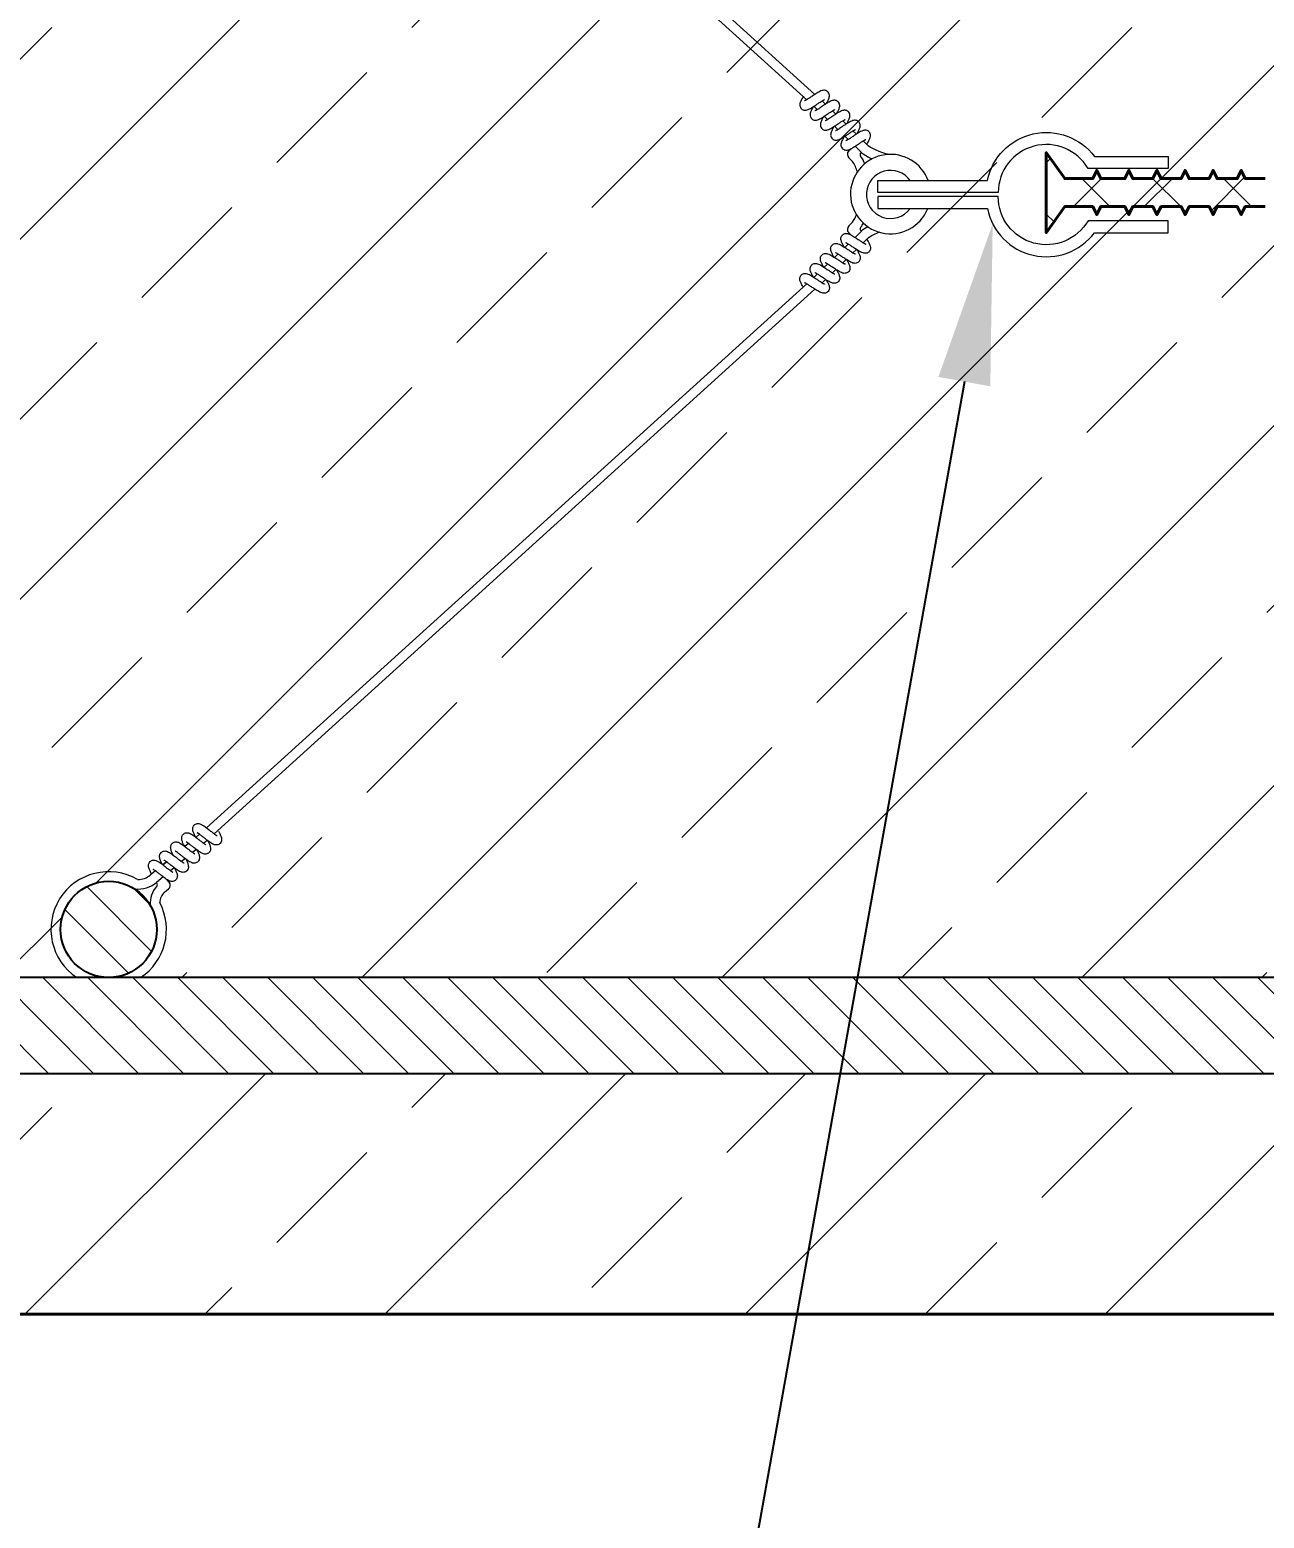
# Model space of a CAD drawing. Header units: millimetres. Extents: x 647 to 146539, y -131215 to 59.
# Drawn here: x 109346.8 to 109500.7, y -6673.3 to -6487.6 of the extents above; entities that cross this region are included whole.
import ezdxf
from ezdxf import colors
from ezdxf.entities.mleader import LeaderData, LeaderLine
from ezdxf.math import Vec2, Vec3

# ---------------------------------------------------------------- set-up
doc = ezdxf.new("R2010")
doc.units = ezdxf.units.MM
for name, color, linetype, lineweight in [('G-Cienka', 4, 'Continuous', 9), ('G-Elementy konstrukcyjne', 1, 'Continuous', 40), ('G-Kreskowanie', 9, 'Continuous', 5)]:
    doc.layers.add(name, color=color, linetype=linetype, lineweight=lineweight)
doc.layers.add('G-Prety', color=1, linetype='Continuous')
doc.styles.add('Arial-GG', font='arial.ttf')
pattern_1 = [(135, (106344.8275, -7620.992), (-2.80633, -2.80633), [])]
pattern_2 = [(45, (106733.96, -8496.723), (-22.45064, 22.45064), []), (45, (106756.412, -8496.723), (-22.45064, 22.45064), [15.875, -7.9375])]

msp = doc.modelspace()

# ---------------------------------------------------------------- hatches: boundary and pattern name
at = {"layer": 'G-Kreskowanie'}
h = msp.add_hatch(dxfattribs=at)
h.set_pattern_fill('ANSI33', color=256, scale=5, style=0)
h.set_pattern_definition(pattern_2)
edge = h.paths.add_edge_path()
edge.add_arc((109356.59, -6415.86), 6, 0, 360)
edge = h.paths.add_edge_path()
edge.add_arc((109516.59, -6415.86), 6, 0, 360)
edge = h.paths.add_edge_path()
edge.add_arc((109516.59, -6599.86), 6, 0, 360)
edge = h.paths.add_edge_path()
edge.add_arc((109356.59, -6599.86), 6, 0, 360)
h.paths.add_polyline_path([(109593.59, -6605.86), (109593.59, -6409.86), (109240.5, -6409.86), (109240.5, -6605.86), (109356.59, -6605.86)])
h = msp.add_hatch(dxfattribs=at)
h.set_pattern_fill('NET', color=256, scale=50, angle=45)
h.set_pattern_definition([(45, (-1491065.873, 726037.5035), (-4.419417382, 4.419417382), []), (135, (-1491065.873, 726037.5035), (-4.419417382, -4.419417382), [])])
edge = h.paths.add_edge_path()
edge.add_line((109630.76, -6509.71), (109632.23, -6515.31))
edge.add_arc((109632.42, -6515.26), 0.2, 194.2662, 270.0001)
edge.add_line((109632.42, -6515.46), (109634.62, -6515.46))
edge.add_arc((109634.62, -6515.26), 0.2, 270.0001, 337.6944)
edge.add_line((109634.8, -6515.33), (109636.7, -6509.71))
edge.add_line((109636.7, -6509.71), (109639.72, -6509.71))
edge.add_line((109639.72, -6509.71), (109640.22, -6510.71))
edge.add_line((109640.22, -6510.71), (109640.72, -6509.71))
edge.add_line((109640.72, -6509.71), (109643.22, -6509.71))
edge.add_line((109643.22, -6509.71), (109643.72, -6510.71))
edge.add_line((109643.72, -6510.71), (109644.22, -6509.71))
edge.add_line((109644.22, -6509.71), (109646.72, -6509.71))
edge.add_line((109646.72, -6509.71), (109647.22, -6510.71))
edge.add_line((109647.22, -6510.71), (109647.72, -6509.71))
edge.add_line((109647.72, -6509.71), (109650.22, -6509.71))
edge.add_line((109650.22, -6509.71), (109650.72, -6510.71))
edge.add_line((109650.72, -6510.71), (109651.22, -6509.71))
edge.add_line((109651.22, -6509.71), (109653.72, -6509.71))
edge.add_line((109653.72, -6509.71), (109654.22, -6510.71))
edge.add_line((109654.22, -6510.71), (109654.72, -6509.71))
edge.add_line((109654.72, -6509.71), (109657.22, -6509.71))
edge.add_line((109657.22, -6509.71), (109657.72, -6510.71))
edge.add_line((109657.72, -6510.71), (109658.22, -6509.71))
edge.add_line((109658.22, -6509.71), (109660.72, -6509.71))
edge.add_line((109660.72, -6509.71), (109661.22, -6510.71))
edge.add_line((109661.22, -6510.71), (109661.72, -6509.71))
edge.add_line((109661.72, -6509.71), (109664.22, -6509.71))
edge.add_line((109664.22, -6509.71), (109664.72, -6510.71))
edge.add_line((109664.72, -6510.71), (109665.22, -6509.71))
edge.add_line((109665.22, -6509.71), (109667.72, -6509.71))
edge.add_line((109667.72, -6509.71), (109668.22, -6510.71))
edge.add_line((109668.22, -6510.71), (109668.72, -6509.71))
edge.add_line((109668.72, -6509.71), (109671.22, -6509.71))
edge.add_line((109671.22, -6509.71), (109671.72, -6510.71))
edge.add_line((109671.72, -6510.71), (109672.22, -6509.71))
edge.add_line((109672.22, -6509.71), (109674.72, -6509.71))
edge.add_line((109674.72, -6509.71), (109675.22, -6510.71))
edge.add_line((109675.22, -6510.71), (109675.72, -6509.71))
edge.add_line((109675.72, -6509.71), (109678.22, -6509.71))
edge.add_line((109678.22, -6509.71), (109678.72, -6510.71))
edge.add_line((109678.72, -6510.71), (109679.22, -6509.71))
edge.add_line((109679.22, -6509.71), (109681.72, -6509.71))
edge.add_line((109681.72, -6509.71), (109682.22, -6510.71))
edge.add_line((109682.22, -6510.71), (109682.72, -6509.71))
edge.add_line((109682.72, -6509.71), (109685.22, -6509.71))
edge.add_line((109685.22, -6509.71), (109685.72, -6510.71))
edge.add_line((109685.72, -6510.71), (109686.22, -6509.71))
edge.add_line((109686.22, -6509.71), (109688.72, -6509.71))
edge.add_line((109688.72, -6509.71), (109689.22, -6510.71))
edge.add_line((109689.22, -6510.71), (109689.72, -6509.71))
edge.add_line((109689.72, -6509.71), (109692.22, -6509.71))
edge.add_line((109692.22, -6509.71), (109692.72, -6510.71))
edge.add_line((109692.72, -6510.71), (109693.22, -6509.71))
edge.add_line((109693.22, -6509.71), (109695.72, -6509.71))
edge.add_line((109695.72, -6509.71), (109696.22, -6510.71))
edge.add_line((109696.22, -6510.71), (109696.72, -6509.71))
edge.add_line((109696.72, -6509.71), (109699.22, -6509.71))
edge.add_line((109699.22, -6509.71), (109699.72, -6510.71))
edge.add_line((109699.72, -6510.71), (109700.22, -6509.71))
edge.add_line((109700.22, -6509.71), (109702.72, -6509.71))
edge.add_line((109702.72, -6509.71), (109703.22, -6510.71))
edge.add_line((109703.22, -6510.71), (109703.72, -6509.71))
edge.add_line((109703.72, -6509.71), (109706.72, -6509.71))
edge.add_line((109706.72, -6509.71), (109707.22, -6510.71))
edge.add_line((109707.22, -6510.71), (109707.72, -6509.71))
edge.add_line((109707.72, -6509.71), (109711.23, -6509.71))
edge.add_line((109711.23, -6509.71), (109713.52, -6512.96))
edge.add_line((109713.52, -6512.96), (109713.52, -6502.96))
edge.add_line((109713.52, -6502.96), (109711.23, -6506.21))
edge.add_line((109711.23, -6506.21), (109707.72, -6506.21))
edge.add_line((109707.72, -6506.21), (109707.22, -6505.2))
edge.add_line((109707.22, -6505.2), (109706.72, -6506.21))
edge.add_line((109706.72, -6506.21), (109703.72, -6506.21))
edge.add_line((109703.72, -6506.21), (109703.22, -6505.2))
edge.add_line((109703.22, -6505.2), (109702.72, -6506.21))
edge.add_line((109702.72, -6506.21), (109700.22, -6506.21))
edge.add_line((109700.22, -6506.21), (109699.72, -6505.2))
edge.add_line((109699.72, -6505.2), (109699.22, -6506.21))
edge.add_line((109699.22, -6506.21), (109696.72, -6506.21))
edge.add_line((109696.72, -6506.21), (109696.22, -6505.2))
edge.add_line((109696.22, -6505.2), (109695.72, -6506.21))
edge.add_line((109695.72, -6506.21), (109693.22, -6506.21))
edge.add_line((109693.22, -6506.21), (109692.72, -6505.2))
edge.add_line((109692.72, -6505.2), (109692.22, -6506.21))
edge.add_line((109692.22, -6506.21), (109689.72, -6506.21))
edge.add_line((109689.72, -6506.21), (109689.22, -6505.2))
edge.add_line((109689.22, -6505.2), (109688.72, -6506.21))
edge.add_line((109688.72, -6506.21), (109686.22, -6506.21))
edge.add_line((109686.22, -6506.21), (109685.72, -6505.2))
edge.add_line((109685.72, -6505.2), (109685.22, -6506.21))
edge.add_line((109685.22, -6506.21), (109682.72, -6506.21))
edge.add_line((109682.72, -6506.21), (109682.22, -6505.2))
edge.add_line((109682.22, -6505.2), (109681.72, -6506.21))
edge.add_line((109681.72, -6506.21), (109679.22, -6506.21))
edge.add_line((109679.22, -6506.21), (109678.72, -6505.2))
edge.add_line((109678.72, -6505.2), (109678.22, -6506.21))
edge.add_line((109678.22, -6506.21), (109675.72, -6506.21))
edge.add_line((109675.72, -6506.21), (109675.22, -6505.2))
edge.add_line((109675.22, -6505.2), (109674.72, -6506.21))
edge.add_line((109674.72, -6506.21), (109672.22, -6506.21))
edge.add_line((109672.22, -6506.21), (109671.72, -6505.2))
edge.add_line((109671.72, -6505.2), (109671.22, -6506.21))
edge.add_line((109671.22, -6506.21), (109668.72, -6506.21))
edge.add_line((109668.72, -6506.21), (109668.22, -6505.2))
edge.add_line((109668.22, -6505.2), (109667.72, -6506.21))
edge.add_line((109667.72, -6506.21), (109665.22, -6506.21))
edge.add_line((109665.22, -6506.21), (109664.72, -6505.2))
edge.add_line((109664.72, -6505.2), (109664.22, -6506.21))
edge.add_line((109664.22, -6506.21), (109661.72, -6506.21))
edge.add_line((109661.72, -6506.21), (109661.22, -6505.2))
edge.add_line((109661.22, -6505.2), (109660.72, -6506.21))
edge.add_line((109660.72, -6506.21), (109658.22, -6506.21))
edge.add_line((109658.22, -6506.21), (109657.72, -6505.2))
edge.add_line((109657.72, -6505.2), (109657.22, -6506.21))
edge.add_line((109657.22, -6506.21), (109654.72, -6506.21))
edge.add_line((109654.72, -6506.21), (109654.22, -6505.2))
edge.add_line((109654.22, -6505.2), (109653.72, -6506.21))
edge.add_line((109653.72, -6506.21), (109651.22, -6506.21))
edge.add_line((109651.22, -6506.21), (109650.72, -6505.2))
edge.add_line((109650.72, -6505.2), (109650.22, -6506.21))
edge.add_line((109650.22, -6506.21), (109647.72, -6506.21))
edge.add_line((109647.72, -6506.21), (109647.22, -6505.2))
edge.add_line((109647.22, -6505.2), (109646.72, -6506.21))
edge.add_line((109646.72, -6506.21), (109644.22, -6506.21))
edge.add_line((109644.22, -6506.21), (109643.72, -6505.2))
edge.add_line((109643.72, -6505.2), (109643.22, -6506.21))
edge.add_line((109643.22, -6506.21), (109640.72, -6506.21))
edge.add_line((109640.72, -6506.21), (109640.22, -6505.2))
edge.add_line((109640.22, -6505.2), (109639.72, -6506.21))
edge.add_line((109639.72, -6506.21), (109636.7, -6506.21))
edge.add_line((109636.7, -6506.21), (109634.8, -6500.58))
edge.add_arc((109634.62, -6500.66), 0.2, 22.3058, 90)
edge.add_line((109634.62, -6500.46), (109632.42, -6500.46))
edge.add_arc((109632.42, -6500.66), 0.2, 90, 165.734)
edge.add_line((109632.23, -6500.61), (109630.76, -6506.21))
edge.add_line((109630.76, -6506.21), (109556.28, -6506.21))
edge.add_line((109556.28, -6506.21), (109554.81, -6500.61))
edge.add_arc((109554.62, -6500.66), 0.2, 14.266, 90)
edge.add_line((109554.62, -6500.46), (109552.42, -6500.46))
edge.add_arc((109552.42, -6500.66), 0.2, 90, 157.6942)
edge.add_line((109552.24, -6500.58), (109550.33, -6506.21))
edge.add_line((109550.33, -6506.21), (109547.32, -6506.21))
edge.add_line((109547.32, -6506.21), (109546.82, -6505.2))
edge.add_line((109546.82, -6505.2), (109546.32, -6506.21))
edge.add_line((109546.32, -6506.21), (109543.82, -6506.21))
edge.add_line((109543.82, -6506.21), (109543.32, -6505.2))
edge.add_line((109543.32, -6505.2), (109542.82, -6506.21))
edge.add_line((109542.82, -6506.21), (109540.32, -6506.21))
edge.add_line((109540.32, -6506.21), (109539.82, -6505.2))
edge.add_line((109539.82, -6505.2), (109539.32, -6506.21))
edge.add_line((109539.32, -6506.21), (109536.82, -6506.21))
edge.add_line((109536.82, -6506.21), (109536.32, -6505.2))
edge.add_line((109536.32, -6505.2), (109535.82, -6506.21))
edge.add_line((109535.82, -6506.21), (109533.32, -6506.21))
edge.add_line((109533.32, -6506.21), (109532.82, -6505.2))
edge.add_line((109532.82, -6505.2), (109532.32, -6506.21))
edge.add_line((109532.32, -6506.21), (109529.82, -6506.21))
edge.add_line((109529.82, -6506.21), (109529.32, -6505.2))
edge.add_line((109529.32, -6505.2), (109528.82, -6506.21))
edge.add_line((109528.82, -6506.21), (109526.32, -6506.21))
edge.add_line((109526.32, -6506.21), (109525.82, -6505.2))
edge.add_line((109525.82, -6505.2), (109525.32, -6506.21))
edge.add_line((109525.32, -6506.21), (109522.82, -6506.21))
edge.add_line((109522.82, -6506.21), (109522.32, -6505.2))
edge.add_line((109522.32, -6505.2), (109521.82, -6506.21))
edge.add_line((109521.82, -6506.21), (109519.32, -6506.21))
edge.add_line((109519.32, -6506.21), (109518.82, -6505.2))
edge.add_line((109518.82, -6505.2), (109518.32, -6506.21))
edge.add_line((109518.32, -6506.21), (109515.82, -6506.21))
edge.add_line((109515.82, -6506.21), (109515.32, -6505.2))
edge.add_line((109515.32, -6505.2), (109514.82, -6506.21))
edge.add_line((109514.82, -6506.21), (109512.32, -6506.21))
edge.add_line((109512.32, -6506.21), (109511.82, -6505.2))
edge.add_line((109511.82, -6505.2), (109511.32, -6506.21))
edge.add_line((109511.32, -6506.21), (109508.82, -6506.21))
edge.add_line((109508.82, -6506.21), (109508.32, -6505.2))
edge.add_line((109508.32, -6505.2), (109507.82, -6506.21))
edge.add_line((109507.82, -6506.21), (109505.32, -6506.21))
edge.add_line((109505.32, -6506.21), (109504.82, -6505.2))
edge.add_line((109504.82, -6505.2), (109504.32, -6506.21))
edge.add_line((109504.32, -6506.21), (109501.82, -6506.21))
edge.add_line((109501.82, -6506.21), (109501.32, -6505.2))
edge.add_line((109501.32, -6505.2), (109500.82, -6506.21))
edge.add_line((109500.82, -6506.21), (109498.32, -6506.21))
edge.add_line((109498.32, -6506.21), (109497.82, -6505.2))
edge.add_line((109497.82, -6505.2), (109497.32, -6506.21))
edge.add_line((109497.32, -6506.21), (109494.82, -6506.21))
edge.add_line((109494.82, -6506.21), (109494.32, -6505.2))
edge.add_line((109494.32, -6505.2), (109493.82, -6506.21))
edge.add_line((109493.82, -6506.21), (109491.32, -6506.21))
edge.add_line((109491.32, -6506.21), (109490.82, -6505.2))
edge.add_line((109490.82, -6505.2), (109490.32, -6506.21))
edge.add_line((109490.32, -6506.21), (109487.82, -6506.21))
edge.add_line((109487.82, -6506.21), (109487.32, -6505.2))
edge.add_line((109487.32, -6505.2), (109486.82, -6506.21))
edge.add_line((109486.82, -6506.21), (109484.32, -6506.21))
edge.add_line((109484.32, -6506.21), (109483.82, -6505.2))
edge.add_line((109483.82, -6505.2), (109483.32, -6506.21))
edge.add_line((109483.32, -6506.21), (109480.31, -6506.21))
edge.add_line((109480.31, -6506.21), (109479.81, -6505.2))
edge.add_line((109479.81, -6505.2), (109479.31, -6506.21))
edge.add_line((109479.31, -6506.21), (109475.81, -6506.21))
edge.add_line((109475.81, -6506.21), (109473.52, -6502.96))
edge.add_line((109473.52, -6502.96), (109473.52, -6512.96))
edge.add_line((109473.52, -6512.96), (109475.81, -6509.71))
edge.add_line((109475.81, -6509.71), (109479.31, -6509.71))
edge.add_line((109479.31, -6509.71), (109479.81, -6510.71))
edge.add_line((109479.81, -6510.71), (109480.31, -6509.71))
edge.add_line((109480.31, -6509.71), (109483.32, -6509.71))
edge.add_line((109483.32, -6509.71), (109483.82, -6510.71))
edge.add_line((109483.82, -6510.71), (109484.32, -6509.71))
edge.add_line((109484.32, -6509.71), (109486.82, -6509.71))
edge.add_line((109486.82, -6509.71), (109487.32, -6510.71))
edge.add_line((109487.32, -6510.71), (109487.82, -6509.71))
edge.add_line((109487.82, -6509.71), (109490.32, -6509.71))
edge.add_line((109490.32, -6509.71), (109490.82, -6510.71))
edge.add_line((109490.82, -6510.71), (109491.32, -6509.71))
edge.add_line((109491.32, -6509.71), (109493.82, -6509.71))
edge.add_line((109493.82, -6509.71), (109494.32, -6510.71))
edge.add_line((109494.32, -6510.71), (109494.82, -6509.71))
edge.add_line((109494.82, -6509.71), (109497.32, -6509.71))
edge.add_line((109497.32, -6509.71), (109497.82, -6510.71))
edge.add_line((109497.82, -6510.71), (109498.32, -6509.71))
edge.add_line((109498.32, -6509.71), (109500.82, -6509.71))
edge.add_line((109500.82, -6509.71), (109501.32, -6510.71))
edge.add_line((109501.32, -6510.71), (109501.82, -6509.71))
edge.add_line((109501.82, -6509.71), (109504.32, -6509.71))
edge.add_line((109504.32, -6509.71), (109504.82, -6510.71))
edge.add_line((109504.82, -6510.71), (109505.32, -6509.71))
edge.add_line((109505.32, -6509.71), (109507.82, -6509.71))
edge.add_line((109507.82, -6509.71), (109508.32, -6510.71))
edge.add_line((109508.32, -6510.71), (109508.82, -6509.71))
edge.add_line((109508.82, -6509.71), (109511.32, -6509.71))
edge.add_line((109511.32, -6509.71), (109511.82, -6510.71))
edge.add_line((109511.82, -6510.71), (109512.32, -6509.71))
edge.add_line((109512.32, -6509.71), (109514.82, -6509.71))
edge.add_line((109514.82, -6509.71), (109515.32, -6510.71))
edge.add_line((109515.32, -6510.71), (109515.82, -6509.71))
edge.add_line((109515.82, -6509.71), (109518.32, -6509.71))
edge.add_line((109518.32, -6509.71), (109518.82, -6510.71))
edge.add_line((109518.82, -6510.71), (109519.32, -6509.71))
edge.add_line((109519.32, -6509.71), (109521.82, -6509.71))
edge.add_line((109521.82, -6509.71), (109522.32, -6510.71))
edge.add_line((109522.32, -6510.71), (109522.82, -6509.71))
edge.add_line((109522.82, -6509.71), (109525.32, -6509.71))
edge.add_line((109525.32, -6509.71), (109525.82, -6510.71))
edge.add_line((109525.82, -6510.71), (109526.32, -6509.71))
edge.add_line((109526.32, -6509.71), (109528.82, -6509.71))
edge.add_line((109528.82, -6509.71), (109529.32, -6510.71))
edge.add_line((109529.32, -6510.71), (109529.82, -6509.71))
edge.add_line((109529.82, -6509.71), (109532.32, -6509.71))
edge.add_line((109532.32, -6509.71), (109532.82, -6510.71))
edge.add_line((109532.82, -6510.71), (109533.32, -6509.71))
edge.add_line((109533.32, -6509.71), (109535.82, -6509.71))
edge.add_line((109535.82, -6509.71), (109536.32, -6510.71))
edge.add_line((109536.32, -6510.71), (109536.82, -6509.71))
edge.add_line((109536.82, -6509.71), (109539.32, -6509.71))
edge.add_line((109539.32, -6509.71), (109539.82, -6510.71))
edge.add_line((109539.82, -6510.71), (109540.32, -6509.71))
edge.add_line((109540.32, -6509.71), (109542.82, -6509.71))
edge.add_line((109542.82, -6509.71), (109543.32, -6510.71))
edge.add_line((109543.32, -6510.71), (109543.82, -6509.71))
edge.add_line((109543.82, -6509.71), (109546.32, -6509.71))
edge.add_line((109546.32, -6509.71), (109546.82, -6510.71))
edge.add_line((109546.82, -6510.71), (109547.32, -6509.71))
edge.add_line((109547.32, -6509.71), (109550.33, -6509.71))
edge.add_line((109550.33, -6509.71), (109552.24, -6515.33))
edge.add_arc((109552.42, -6515.26), 0.2, 202.3056, 269.9999)
edge.add_line((109552.42, -6515.46), (109554.62, -6515.46))
edge.add_arc((109554.62, -6515.26), 0.2, 269.9999, 345.7338)
edge.add_line((109554.81, -6515.31), (109556.28, -6509.71))
edge.add_line((109556.28, -6509.71), (109593.52, -6509.71))
edge.add_line((109593.52, -6509.71), (109630.76, -6509.71))
at = {"layer": 'G-Kreskowanie', "linetype": 'ByBlock', "ltscale": 2}
h = msp.add_hatch(dxfattribs=at)
h.set_pattern_fill('ANSI31', color=256, scale=1.25, angle=90)
h.set_pattern_definition(pattern_1)
h.paths.add_polyline_path([(109360.56, -6595.36, -0.125113), (109360.45, -6595.26, 0.766547), (109350.95, -6601.9, 1), (109362.24, -6597.81, 0.12589)])
h = msp.add_hatch(dxfattribs=at)
h.set_pattern_fill('ANSI31', color=256, scale=1.25, angle=90)
h.set_pattern_definition(pattern_1)
h.paths.add_polyline_path([(109946.69, -6617.86), (109946.69, -6605.86), (109593.59, -6605.86), (109593.59, -6617.86)])
h.paths.add_polyline_path([(109240.5, -6617.86), (109240.5, -6605.86), (109593.59, -6605.86), (109593.59, -6617.86)])
at = {"layer": 'G-Kreskowanie'}
h = msp.add_hatch(dxfattribs=at)
h.set_pattern_fill('ANSI33', color=256, scale=5, style=0)
h.set_pattern_definition(pattern_2)
h.paths.add_polyline_path([(109240.5, -6617.86), (109240.5, -6647.86), (109593.59, -6647.86), (109593.59, -6617.86)])

# ---------------------------------------------------------------- linework, layer by layer
at = {"layer": 'G-Cienka'}
for p, q in [((109443.64, -6496.37), (109368.79, -6428.53)), ((109444.67, -6495.71), (109369.75, -6427.78)), ((109444.54, -6497.19), (109444.96, -6497.6)), ((109445.56, -6496.52), (109445.99, -6496.93)), ((109446.85, -6497.77), (109447.27, -6498.18)), ((109445.82, -6498.43), (109446.24, -6498.84)), ((109447.1, -6499.68), (109447.53, -6500.09)), ((109448.13, -6499.01), (109448.55, -6499.42)), ((109448.39, -6500.93), (109448.81, -6501.34)), ((109449.41, -6500.26), (109449.83, -6500.67)), ((109450.69, -6501.5), (109451.28, -6502.08)), ((109448.87, -6502.76), (109449.13, -6502.49)), ((109449.67, -6502.17), (109450.45, -6502.94)), ((109450.39, -6503.02), (109450.45, -6502.95)), ((109449.35, -6504.06), (109448.88, -6503.61)), ((109449.35, -6511.65), (109448.88, -6512.11)), ((109448.39, -6514.79), (109448.81, -6514.38)), ((109448.87, -6512.95), (109449.13, -6513.23)), ((109449.67, -6513.54), (109450.45, -6512.78)), ((109450.39, -6512.7), (109450.45, -6512.77)), ((109450.69, -6514.21), (109451.28, -6513.64)), ((109447.1, -6516.04), (109447.53, -6515.63)), ((109448.13, -6516.7), (109448.55, -6516.29)), ((109449.41, -6515.46), (109449.83, -6515.05)), ((109444.54, -6518.53), (109444.96, -6518.12)), ((109445.82, -6517.28), (109446.24, -6516.87)), ((109446.85, -6517.95), (109447.27, -6517.54)), ((109443.64, -6519.34), (109368.79, -6587.19)), ((109444.67, -6520.01), (109369.75, -6587.94)), ((109445.56, -6519.2), (109445.99, -6518.79)), ((109367.92, -6588), (109367.47, -6588.38)), ((109368.89, -6588.75), (109368.44, -6589.12)), ((109366.55, -6589.14), (109366.09, -6589.52)), ((109367.51, -6589.89), (109367.06, -6590.26)), ((109363.79, -6591.42), (109363.34, -6591.8)), ((109364.76, -6592.17), (109364.3, -6592.54)), ((109366.14, -6591.03), (109365.68, -6591.4)), ((109362.41, -6592.56), (109361.78, -6593.08)), ((109362.6, -6594.09), (109362.53, -6594.02)), ((109363.38, -6593.31), (109362.54, -6594.01)), ((109364.13, -6593.96), (109363.89, -6593.67)), ((109363.55, -6595.22), (109364.05, -6594.8))]:
    msp.add_line(p, q, dxfattribs=at)
for points in [[(109447.1, -6499.68), (109447.53, -6500.09)], [(109449.83, -6500.67), (109449.41, -6500.26)], [(109447.1, -6516.04), (109447.53, -6515.63)], [(109449.83, -6515.05), (109449.41, -6515.46)], [(109363.34, -6591.8), (109363.79, -6591.42)], [(109366.17, -6591), (109365.68, -6591.4)], [(109366.14, -6591.03), (109365.68, -6591.4)]]:
    msp.add_lwpolyline(points, dxfattribs=at)
for points in [[(109452.52, -6506.46), (109466.17, -6506.46, -0.646887), (109479.52, -6503.46), (109488.72, -6503.46), (109488.72, -6504.96), (109478.72, -6504.96, 0.767327), (109467.52, -6507.96), (109452.52, -6507.96)], [(109452.52, -6509.96), (109466.17, -6509.96, 0.646887), (109479.52, -6512.96), (109488.72, -6512.96), (109488.72, -6511.46), (109478.72, -6511.46, -0.767327), (109467.52, -6508.46), (109452.52, -6508.46)]]:
    msp.add_lwpolyline(points, format="xyb", close=True, dxfattribs=at)
for centre, radius, start, end in [((109449.3, -6503.18), 0.596, 135.8111, 225.8111), ((109454.09, -6508.19), 5, 20.2369, 175.5096), ((109450.6, -6503.22), 0.3, 135.8111, 218.2591), ((109447.97, -6505.3), 3.05, 18.0204, 38.2591), ((109454.84, -6497.43), 7.05, 231.4575, 244.0711), ((109455.06, -6496.62), 6.63, 235.3037, 261.5902), ((109446.07, -6506.4), 4.02, 14.8859, 35.449), ((109454.09, -6508.19), 3, 35.205, 175.5096), ((109454.09, -6508.09), 5, 176.5995, 338.0731), ((109454.1, -6508.18), 3.01, 175.6972, 323.7755), ((109446.07, -6509.32), 4.02, 324.551, 339.6001), ((109449.3, -6512.54), 0.596, 134.1889, 224.1889), ((109450.6, -6512.49), 0.3, 141.7409, 224.1889), ((109447.97, -6510.41), 3.05, 321.7409, 333.7307), ((109454.84, -6518.29), 7.05, 120.4156, 128.5425), ((109455.06, -6519.09), 6.63, 110.7756, 124.6963), ((109356.59, -6599.86), 7.2, 59.9037, 236.4427), ((109360.26, -6591.25), 3.58, 263.8587, 309.5925), ((109360.24, -6593.33), 0.3, 263.3571, 269.425), ((109360.26, -6591.25), 2.38, 269.425, 309.5925), ((109362.36, -6594.28), 0.3, 317.1445, 39.5925), ((109363.67, -6594.34), 0.596, 309.5925, 39.5925), ((109364.82, -6596.56), 3.05, 137.1445, 185.3016), ((109364.82, -6596.56), 1.85, 133.563, 178.4843), ((109356.59, -6599.86), 7.2, 303.5573, 27.6742)]:
    msp.add_arc(centre, radius, start, end, dxfattribs=at)
for points, knots in [([(109443.25, -6495.93), (109443.22, -6495.98), (109443.11, -6496.13), (109442.93, -6496.42), (109442.79, -6496.76), (109442.77, -6497.02), (109442.8, -6497.24), (109442.9, -6497.43), (109443.07, -6497.59), (109443.28, -6497.67), (109443.49, -6497.68), (109443.72, -6497.64), (109443.97, -6497.53), (109444.22, -6497.39), (109444.54, -6497.19), (109444.82, -6497), (109445.14, -6496.79), (109445.4, -6496.62), (109445.64, -6496.47), (109445.78, -6496.4), (109445.83, -6496.37), (109445.86, -6496.36), (109445.87, -6496.36), (109445.87, -6496.36)], [0, 0, 0, 0, 0.149234, 0.612005, 0.992895, 1.243882, 1.403739, 1.647546, 1.871441, 2.086184, 2.291298, 2.495301, 2.79297, 3.090116, 3.384105, 3.913309, 4.103957, 4.526458, 4.846542, 4.94429, 5.000103, 5.024632, 5.028241, 5.028241, 5.028241, 5.028241]), ([(109446.05, -6496.89), (109446.07, -6496.85), (109446.15, -6496.72), (109446.31, -6496.44), (109446.45, -6496.11), (109446.48, -6495.84), (109446.44, -6495.62), (109446.34, -6495.43), (109446.17, -6495.28), (109445.97, -6495.2), (109445.75, -6495.19), (109445.52, -6495.23), (109445.27, -6495.34), (109445.01, -6495.49), (109444.69, -6495.69), (109444.34, -6495.92), (109443.96, -6496.17), (109443.7, -6496.34), (109443.53, -6496.43), (109443.46, -6496.47), (109443.41, -6496.5), (109443.39, -6496.5), (109443.38, -6496.51), (109443.38, -6496.51)], [0, 0, 0, 0, 0.105716, 0.508645, 0.922767, 1.175512, 1.329315, 1.570284, 1.793142, 2.008144, 2.214637, 2.42095, 2.723629, 3.023228, 3.316068, 3.843146, 4.3023, 4.66407, 4.788428, 4.87191, 4.920089, 4.939301, 4.940951, 4.940951, 4.940951, 4.940951]), ([(109444.47, -6497.23), (109444.46, -6497.26), (109444.38, -6497.39), (109444.23, -6497.66), (109444.08, -6497.99), (109444.05, -6498.27), (109444.09, -6498.49), (109444.18, -6498.68), (109444.36, -6498.83), (109444.56, -6498.92), (109444.77, -6498.93), (109445, -6498.88), (109445.25, -6498.78), (109445.51, -6498.63), (109445.82, -6498.43), (109446.1, -6498.25), (109446.42, -6498.04), (109446.68, -6497.87), (109446.92, -6497.72), (109447.06, -6497.64), (109447.11, -6497.62), (109447.14, -6497.61), (109447.15, -6497.6), (109447.15, -6497.6)], [0, 0, 0, 0, 0.089365, 0.492687, 0.905224, 1.163639, 1.323496, 1.567303, 1.791198, 2.005941, 2.211055, 2.415058, 2.712727, 3.009873, 3.303862, 3.833066, 4.023714, 4.446215, 4.766299, 4.864048, 4.91986, 4.94439, 4.947998, 4.947998, 4.947998, 4.947998]), ([(109447.34, -6498.13), (109447.35, -6498.1), (109447.37, -6498.07), (109447.46, -6497.92), (109447.53, -6497.8), (109447.65, -6497.56), (109447.7, -6497.44), (109447.75, -6497.23), (109447.76, -6497.14), (109447.75, -6497), (109447.74, -6496.95), (109447.7, -6496.82), (109447.66, -6496.75), (109447.56, -6496.63), (109447.51, -6496.58), (109447.38, -6496.5), (109447.31, -6496.47), (109447.17, -6496.44), (109447.1, -6496.44), (109446.96, -6496.45), (109446.9, -6496.46), (109446.74, -6496.51), (109446.65, -6496.55), (109446.47, -6496.64), (109446.38, -6496.68), (109446.21, -6496.79), (109446.13, -6496.84), (109445.9, -6496.98), (109445.75, -6497.08), (109445.47, -6497.27), (109445.34, -6497.36), (109445.11, -6497.51), (109445, -6497.57), (109444.87, -6497.65), (109444.84, -6497.67), (109444.78, -6497.7), (109444.75, -6497.72), (109444.71, -6497.73), (109444.7, -6497.74), (109444.68, -6497.75), (109444.67, -6497.75), (109444.67, -6497.75), (109444.67, -6497.75), (109444.67, -6497.75)], [4.98345, 4.98345, 4.98345, 4.98345, 5.002893, 5.002893, 5.084761, 5.084761, 5.183441, 5.183441, 5.239204, 5.239204, 5.269541, 5.269541, 5.314627, 5.314627, 5.355668, 5.355668, 5.396196, 5.396196, 5.438035, 5.438035, 5.485061, 5.485061, 5.55767, 5.55767, 5.621992, 5.621992, 5.677485, 5.677485, 5.767755, 5.767755, 5.845802, 5.845802, 5.915781, 5.915781, 5.94576, 5.94576, 5.971226, 5.971226, 5.99253, 5.99253, 6.009626, 6.009626, 6.015983, 6.015983, 6.015983, 6.015983]), ([(109448.62, -6499.38), (109448.64, -6499.35), (109448.72, -6499.21), (109448.87, -6498.93), (109449.02, -6498.61), (109449.05, -6498.33), (109449, -6498.11), (109448.91, -6497.93), (109448.73, -6497.78), (109448.53, -6497.69), (109448.32, -6497.68), (109448.08, -6497.73), (109447.83, -6497.84), (109447.57, -6497.98), (109447.26, -6498.18), (109446.9, -6498.42), (109446.53, -6498.66), (109446.26, -6498.83), (109446.1, -6498.93), (109446.02, -6498.97), (109445.98, -6498.99), (109445.95, -6499), (109445.95, -6499), (109445.95, -6499)], [0, 0, 0, 0, 0.106212, 0.509117, 0.92336, 1.175911, 1.329525, 1.570459, 1.793311, 2.008306, 2.214792, 2.421121, 2.723981, 3.023666, 3.316416, 3.843421, 4.302527, 4.664234, 4.788551, 4.871989, 4.920128, 4.939309, 4.94095, 4.94095, 4.94095, 4.94095]), ([(109445.76, -6498.48), (109445.74, -6498.5), (109445.66, -6498.63), (109445.51, -6498.9), (109445.36, -6499.23), (109445.33, -6499.51), (109445.37, -6499.73), (109445.46, -6499.92), (109445.64, -6500.08), (109445.84, -6500.16), (109446.05, -6500.18), (109446.28, -6500.13), (109446.53, -6500.03), (109446.78, -6499.88), (109447.1, -6499.68), (109447.38, -6499.5), (109447.7, -6499.28), (109447.96, -6499.11), (109448.2, -6498.96), (109448.34, -6498.89), (109448.4, -6498.86), (109448.42, -6498.85), (109448.43, -6498.85), (109448.43, -6498.85)], [0, 0, 0, 0, 0.083358, 0.487003, 0.898243, 1.158814, 1.321169, 1.565439, 1.789416, 2.00423, 2.209427, 2.413273, 2.709102, 3.005316, 3.300256, 3.830231, 4.023716, 4.446297, 4.766355, 4.864086, 4.919882, 4.944398, 4.948001, 4.948001, 4.948001, 4.948001]), ([(109449.9, -6500.63), (109449.92, -6500.59), (109450.01, -6500.45), (109450.16, -6500.16), (109450.3, -6499.84), (109450.33, -6499.56), (109450.28, -6499.35), (109450.18, -6499.17), (109450.01, -6499.02), (109449.81, -6498.94), (109449.59, -6498.93), (109449.36, -6498.98), (109449.11, -6499.09), (109448.84, -6499.24), (109448.53, -6499.43), (109448.18, -6499.67), (109447.8, -6499.92), (109447.54, -6500.08), (109447.38, -6500.18), (109447.3, -6500.21), (109447.26, -6500.23), (109447.24, -6500.24), (109447.23, -6500.25), (109447.23, -6500.25)], [0, 0, 0, 0, 0.122735, 0.524819, 0.943427, 1.189412, 1.337039, 1.576824, 1.799424, 2.014208, 2.220439, 2.42738, 2.737017, 3.039771, 3.329328, 3.853685, 4.310999, 4.670327, 4.793109, 4.874891, 4.921533, 4.939604, 4.94091, 4.94091, 4.94091, 4.94091]), ([(109447.04, -6499.72), (109447.02, -6499.75), (109446.94, -6499.88), (109446.79, -6500.15), (109446.65, -6500.48), (109446.61, -6500.76), (109446.65, -6500.98), (109446.75, -6501.17), (109446.92, -6501.33), (109447.12, -6501.41), (109447.33, -6501.42), (109447.56, -6501.38), (109447.81, -6501.27), (109448.07, -6501.13), (109448.38, -6500.93), (109448.67, -6500.74), (109448.99, -6500.53), (109449.25, -6500.36), (109449.48, -6500.21), (109449.62, -6500.14), (109449.68, -6500.11), (109449.7, -6500.1), (109449.71, -6500.1), (109449.71, -6500.1)], [0, 0, 0, 0, 0.083442, 0.487083, 0.898341, 1.158882, 1.321201, 1.565464, 1.78944, 2.004254, 2.209449, 2.413298, 2.709152, 3.005378, 3.300306, 3.83027, 4.023716, 4.446296, 4.766354, 4.864085, 4.919882, 4.944398, 4.948001, 4.948001, 4.948001, 4.948001]), ([(109448.32, -6500.97), (109448.3, -6500.99), (109448.23, -6501.13), (109448.07, -6501.39), (109447.93, -6501.72), (109447.89, -6502), (109447.93, -6502.22), (109448.03, -6502.42), (109448.2, -6502.57), (109448.4, -6502.65), (109448.61, -6502.67), (109448.85, -6502.62), (109449.09, -6502.52), (109449.35, -6502.37), (109449.67, -6502.18), (109449.95, -6501.99), (109450.27, -6501.78), (109450.53, -6501.6), (109450.77, -6501.46), (109450.91, -6501.38), (109450.96, -6501.36), (109450.99, -6501.35), (109450.99, -6501.34), (109451, -6501.34)], [0, 0, 0, 0, 0.083441, 0.487082, 0.89834, 1.158881, 1.3212, 1.565464, 1.78944, 2.004253, 2.209449, 2.413298, 2.709151, 3.005378, 3.300305, 3.83027, 4.023716, 4.446296, 4.766354, 4.864085, 4.919882, 4.944398, 4.948001, 4.948001, 4.948001, 4.948001]), ([(109451.14, -6501.94), (109451.21, -6501.83), (109451.32, -6501.64), (109451.47, -6501.35), (109451.58, -6501.06), (109451.61, -6500.82), (109451.56, -6500.59), (109451.46, -6500.4), (109451.28, -6500.26), (109451.07, -6500.18), (109450.86, -6500.17), (109450.62, -6500.23), (109450.36, -6500.35), (109450.09, -6500.5), (109449.78, -6500.7), (109449.43, -6500.93), (109449.07, -6501.18), (109448.81, -6501.34), (109448.65, -6501.43), (109448.58, -6501.46), (109448.54, -6501.48), (109448.52, -6501.49), (109448.51, -6501.49), (109448.51, -6501.49)], [0, 0, 0, 0, 0.333479, 0.729338, 0.961746, 1.273881, 1.435197, 1.673428, 1.895321, 2.109532, 2.315092, 2.523999, 2.853801, 3.164162, 3.445765, 3.963245, 4.415291, 4.767483, 4.885682, 4.962568, 5.004855, 5.01975, 5.020297, 5.020297, 5.020297, 5.020297]), ([(109447.04, -6515.99), (109447.02, -6515.97), (109446.94, -6515.84), (109446.79, -6515.57), (109446.65, -6515.24), (109446.61, -6514.96), (109446.65, -6514.74), (109446.75, -6514.55), (109446.92, -6514.39), (109447.12, -6514.31), (109447.33, -6514.29), (109447.56, -6514.34), (109447.81, -6514.44), (109448.07, -6514.59), (109448.38, -6514.79), (109448.67, -6514.97), (109448.99, -6515.19), (109449.25, -6515.36), (109449.48, -6515.5), (109449.62, -6515.58), (109449.68, -6515.6), (109449.7, -6515.62), (109449.71, -6515.62), (109449.71, -6515.62)], [0, 0, 0, 0, 0.083442, 0.487083, 0.898341, 1.158882, 1.321201, 1.565464, 1.789441, 2.004254, 2.209449, 2.413298, 2.709152, 3.005378, 3.300306, 3.83027, 4.023716, 4.446296, 4.766354, 4.864085, 4.919882, 4.944398, 4.948001, 4.948001, 4.948001, 4.948001]), ([(109448.32, -6514.75), (109448.3, -6514.72), (109448.23, -6514.59), (109448.07, -6514.32), (109447.93, -6513.99), (109447.89, -6513.71), (109447.93, -6513.49), (109448.03, -6513.3), (109448.2, -6513.14), (109448.4, -6513.06), (109448.61, -6513.05), (109448.85, -6513.09), (109449.09, -6513.2), (109449.35, -6513.34), (109449.67, -6513.54), (109449.95, -6513.73), (109450.27, -6513.94), (109450.53, -6514.11), (109450.77, -6514.26), (109450.91, -6514.33), (109450.96, -6514.36), (109450.99, -6514.37), (109450.99, -6514.37), (109451, -6514.37)], [0, 0, 0, 0, 0.083441, 0.487082, 0.89834, 1.158881, 1.3212, 1.565464, 1.78944, 2.004253, 2.209449, 2.413298, 2.709151, 3.005378, 3.300305, 3.83027, 4.023716, 4.446296, 4.766354, 4.864085, 4.919882, 4.944398, 4.948001, 4.948001, 4.948001, 4.948001]), ([(109451.14, -6513.78), (109451.21, -6513.88), (109451.32, -6514.07), (109451.47, -6514.37), (109451.58, -6514.66), (109451.61, -6514.9), (109451.56, -6515.13), (109451.46, -6515.31), (109451.28, -6515.46), (109451.07, -6515.53), (109450.86, -6515.54), (109450.62, -6515.49), (109450.36, -6515.37), (109450.09, -6515.21), (109449.78, -6515.02), (109449.43, -6514.78), (109449.07, -6514.54), (109448.81, -6514.38), (109448.65, -6514.29), (109448.58, -6514.25), (109448.54, -6514.23), (109448.52, -6514.23), (109448.51, -6514.22), (109448.51, -6514.22)], [0, 0, 0, 0, 0.333479, 0.729338, 0.961746, 1.273881, 1.435197, 1.673428, 1.895321, 2.109532, 2.315092, 2.523999, 2.853801, 3.164162, 3.445765, 3.963245, 4.415291, 4.767483, 4.885682, 4.962568, 5.004855, 5.01975, 5.020297, 5.020297, 5.020297, 5.020297]), ([(109445.76, -6517.24), (109445.74, -6517.21), (109445.66, -6517.08), (109445.51, -6516.81), (109445.36, -6516.49), (109445.33, -6516.21), (109445.37, -6515.98), (109445.46, -6515.79), (109445.64, -6515.64), (109445.84, -6515.55), (109446.05, -6515.54), (109446.28, -6515.58), (109446.53, -6515.69), (109446.78, -6515.84), (109447.1, -6516.03), (109447.38, -6516.22), (109447.7, -6516.43), (109447.96, -6516.6), (109448.2, -6516.75), (109448.34, -6516.83), (109448.4, -6516.85), (109448.42, -6516.86), (109448.43, -6516.86), (109448.43, -6516.87)], [0, 0, 0, 0, 0.083358, 0.487003, 0.898243, 1.158814, 1.321169, 1.565439, 1.789416, 2.00423, 2.209427, 2.413273, 2.709102, 3.005316, 3.300256, 3.830231, 4.023716, 4.446297, 4.766355, 4.864086, 4.919882, 4.944398, 4.948001, 4.948001, 4.948001, 4.948001]), ([(109448.62, -6516.34), (109448.64, -6516.37), (109448.72, -6516.51), (109448.87, -6516.78), (109449.02, -6517.11), (109449.05, -6517.39), (109449, -6517.6), (109448.91, -6517.79), (109448.73, -6517.94), (109448.53, -6518.02), (109448.32, -6518.04), (109448.08, -6517.99), (109447.83, -6517.88), (109447.57, -6517.73), (109447.26, -6517.54), (109446.9, -6517.3), (109446.53, -6517.05), (109446.26, -6516.88), (109446.1, -6516.79), (109446.02, -6516.75), (109445.98, -6516.73), (109445.95, -6516.72), (109445.95, -6516.72), (109445.95, -6516.72)], [0, 0, 0, 0, 0.106212, 0.509117, 0.92336, 1.175911, 1.329525, 1.570459, 1.793311, 2.008306, 2.214792, 2.421121, 2.723981, 3.023666, 3.316416, 3.843421, 4.302527, 4.664234, 4.788551, 4.871989, 4.920128, 4.939309, 4.94095, 4.94095, 4.94095, 4.94095]), ([(109449.9, -6515.09), (109449.92, -6515.13), (109450.01, -6515.27), (109450.16, -6515.55), (109450.3, -6515.88), (109450.33, -6516.16), (109450.28, -6516.36), (109450.18, -6516.55), (109450.01, -6516.7), (109449.81, -6516.78), (109449.59, -6516.79), (109449.36, -6516.74), (109449.11, -6516.63), (109448.84, -6516.48), (109448.53, -6516.28), (109448.18, -6516.05), (109447.8, -6515.8), (109447.54, -6515.63), (109447.38, -6515.54), (109447.3, -6515.5), (109447.26, -6515.48), (109447.24, -6515.47), (109447.23, -6515.47), (109447.23, -6515.47)], [0, 0, 0, 0, 0.122735, 0.524819, 0.943427, 1.189412, 1.337039, 1.576824, 1.799424, 2.014208, 2.220439, 2.42738, 2.737017, 3.039771, 3.329328, 3.853685, 4.310999, 4.670327, 4.793109, 4.874891, 4.921533, 4.939604, 4.94091, 4.94091, 4.94091, 4.94091]), ([(109443.25, -6519.79), (109443.22, -6519.74), (109443.11, -6519.59), (109442.93, -6519.3), (109442.79, -6518.96), (109442.77, -6518.69), (109442.8, -6518.47), (109442.9, -6518.28), (109443.07, -6518.13), (109443.28, -6518.05), (109443.49, -6518.03), (109443.72, -6518.08), (109443.97, -6518.18), (109444.22, -6518.33), (109444.54, -6518.53), (109444.82, -6518.71), (109445.14, -6518.93), (109445.4, -6519.1), (109445.64, -6519.24), (109445.78, -6519.32), (109445.83, -6519.34), (109445.86, -6519.35), (109445.87, -6519.36), (109445.87, -6519.36)], [0, 0, 0, 0, 0.149234, 0.612005, 0.992895, 1.243882, 1.403739, 1.647546, 1.871441, 2.086184, 2.291298, 2.495301, 2.79297, 3.090116, 3.384105, 3.913309, 4.103957, 4.526458, 4.846542, 4.94429, 5.000103, 5.024632, 5.028241, 5.028241, 5.028241, 5.028241]), ([(109444.47, -6518.49), (109444.46, -6518.46), (109444.38, -6518.33), (109444.23, -6518.05), (109444.08, -6517.73), (109444.05, -6517.45), (109444.09, -6517.23), (109444.18, -6517.04), (109444.36, -6516.88), (109444.56, -6516.8), (109444.77, -6516.79), (109445, -6516.83), (109445.25, -6516.94), (109445.51, -6517.08), (109445.82, -6517.28), (109446.1, -6517.47), (109446.42, -6517.68), (109446.68, -6517.85), (109446.92, -6518), (109447.06, -6518.07), (109447.11, -6518.1), (109447.14, -6518.11), (109447.15, -6518.11), (109447.15, -6518.11)], [0, 0, 0, 0, 0.089365, 0.492687, 0.905224, 1.163639, 1.323496, 1.567303, 1.791198, 2.005941, 2.211055, 2.415058, 2.712727, 3.009873, 3.303862, 3.833066, 4.023714, 4.446215, 4.766299, 4.864048, 4.91986, 4.94439, 4.947998, 4.947998, 4.947998, 4.947998]), ([(109447.34, -6517.58), (109447.35, -6517.61), (109447.37, -6517.64), (109447.46, -6517.8), (109447.53, -6517.92), (109447.65, -6518.16), (109447.7, -6518.28), (109447.75, -6518.49), (109447.76, -6518.58), (109447.75, -6518.72), (109447.74, -6518.77), (109447.7, -6518.89), (109447.66, -6518.97), (109447.56, -6519.09), (109447.51, -6519.14), (109447.38, -6519.22), (109447.31, -6519.24), (109447.17, -6519.27), (109447.1, -6519.28), (109446.96, -6519.27), (109446.9, -6519.25), (109446.74, -6519.21), (109446.65, -6519.17), (109446.47, -6519.08), (109446.38, -6519.03), (109446.21, -6518.93), (109446.13, -6518.88), (109445.9, -6518.73), (109445.75, -6518.63), (109445.47, -6518.45), (109445.34, -6518.36), (109445.11, -6518.21), (109445, -6518.14), (109444.87, -6518.07), (109444.84, -6518.05), (109444.78, -6518.01), (109444.75, -6518), (109444.71, -6517.98), (109444.7, -6517.98), (109444.68, -6517.97), (109444.67, -6517.96), (109444.67, -6517.96), (109444.67, -6517.96), (109444.67, -6517.96)], [4.98345, 4.98345, 4.98345, 4.98345, 5.002893, 5.002893, 5.084761, 5.084761, 5.183441, 5.183441, 5.239204, 5.239204, 5.269541, 5.269541, 5.314627, 5.314627, 5.355668, 5.355668, 5.396196, 5.396196, 5.438035, 5.438035, 5.485061, 5.485061, 5.55767, 5.55767, 5.621992, 5.621992, 5.677485, 5.677485, 5.767755, 5.767755, 5.845802, 5.845802, 5.915781, 5.915781, 5.94576, 5.94576, 5.971226, 5.971226, 5.99253, 5.99253, 6.009626, 6.009626, 6.015983, 6.015983, 6.015983, 6.015983]), ([(109446.05, -6518.83), (109446.07, -6518.86), (109446.15, -6519), (109446.31, -6519.28), (109446.45, -6519.6), (109446.48, -6519.88), (109446.44, -6520.09), (109446.34, -6520.28), (109446.17, -6520.43), (109445.97, -6520.51), (109445.75, -6520.53), (109445.52, -6520.48), (109445.27, -6520.37), (109445.01, -6520.23), (109444.69, -6520.03), (109444.34, -6519.79), (109443.96, -6519.54), (109443.7, -6519.38), (109443.53, -6519.28), (109443.46, -6519.24), (109443.41, -6519.22), (109443.39, -6519.21), (109443.38, -6519.21), (109443.38, -6519.21)], [0, 0, 0, 0, 0.105716, 0.508645, 0.922767, 1.175512, 1.329315, 1.570284, 1.793142, 2.008144, 2.214637, 2.42095, 2.723629, 3.023228, 3.316068, 3.843146, 4.3023, 4.66407, 4.788428, 4.87191, 4.920089, 4.939301, 4.940951, 4.940951, 4.940951, 4.940951]), ([(109367.41, -6588.33), (109367.39, -6588.29), (109367.32, -6588.15), (109367.19, -6587.86), (109367.07, -6587.53), (109367.07, -6587.25), (109367.12, -6587.04), (109367.24, -6586.86), (109367.42, -6586.72), (109367.63, -6586.66), (109367.84, -6586.66), (109368.07, -6586.72), (109368.31, -6586.85), (109368.56, -6587.02), (109368.86, -6587.24), (109369.19, -6587.51), (109369.55, -6587.78), (109369.8, -6587.97), (109369.96, -6588.08), (109370.03, -6588.13), (109370.07, -6588.15), (109370.09, -6588.16), (109370.1, -6588.16), (109370.1, -6588.16)], [0, 0, 0, 0, 0.105716, 0.508645, 0.922767, 1.175512, 1.329315, 1.570284, 1.793142, 2.008144, 2.214637, 2.42095, 2.723629, 3.023228, 3.316068, 3.843146, 4.3023, 4.66407, 4.788428, 4.87191, 4.920089, 4.939301, 4.940951, 4.940951, 4.940951, 4.940951]), ([(109366.03, -6589.47), (109366.01, -6589.44), (109366, -6589.4), (109365.92, -6589.24), (109365.86, -6589.12), (109365.76, -6588.87), (109365.72, -6588.75), (109365.69, -6588.53), (109365.69, -6588.45), (109365.71, -6588.31), (109365.72, -6588.26), (109365.77, -6588.13), (109365.82, -6588.06), (109365.92, -6587.95), (109365.98, -6587.9), (109366.12, -6587.84), (109366.19, -6587.82), (109366.33, -6587.8), (109366.4, -6587.8), (109366.53, -6587.82), (109366.6, -6587.84), (109366.76, -6587.9), (109366.84, -6587.94), (109367.01, -6588.05), (109367.09, -6588.1), (109367.26, -6588.22), (109367.34, -6588.27), (109367.55, -6588.44), (109367.69, -6588.55), (109367.96, -6588.76), (109368.08, -6588.85), (109368.3, -6589.02), (109368.4, -6589.1), (109368.52, -6589.18), (109368.56, -6589.21), (109368.62, -6589.24), (109368.64, -6589.26), (109368.68, -6589.28), (109368.69, -6589.29), (109368.71, -6589.3), (109368.72, -6589.3), (109368.72, -6589.3), (109368.72, -6589.3), (109368.72, -6589.3)], [4.98345, 4.98345, 4.98345, 4.98345, 5.002893, 5.002893, 5.084761, 5.084761, 5.183441, 5.183441, 5.239204, 5.239204, 5.269541, 5.269541, 5.314627, 5.314627, 5.355668, 5.355668, 5.396196, 5.396196, 5.438035, 5.438035, 5.485061, 5.485061, 5.55767, 5.55767, 5.621992, 5.621992, 5.677485, 5.677485, 5.767755, 5.767755, 5.845802, 5.845802, 5.915781, 5.915781, 5.94576, 5.94576, 5.971226, 5.971226, 5.99253, 5.99253, 6.009626, 6.009626, 6.015983, 6.015983, 6.015983, 6.015983]), ([(109368.95, -6588.8), (109368.97, -6588.83), (109369.04, -6588.96), (109369.17, -6589.25), (109369.29, -6589.59), (109369.3, -6589.87), (109369.24, -6590.08), (109369.13, -6590.27), (109368.94, -6590.41), (109368.73, -6590.47), (109368.52, -6590.47), (109368.29, -6590.4), (109368.06, -6590.28), (109367.81, -6590.11), (109367.51, -6589.89), (109367.25, -6589.68), (109366.95, -6589.45), (109366.7, -6589.25), (109366.48, -6589.09), (109366.34, -6589), (109366.29, -6588.97), (109366.27, -6588.96), (109366.26, -6588.96), (109366.26, -6588.96)], [0, 0, 0, 0, 0.089365, 0.492687, 0.905224, 1.163639, 1.323496, 1.567303, 1.791198, 2.005941, 2.211055, 2.415058, 2.712727, 3.009873, 3.303862, 3.833066, 4.023714, 4.446215, 4.766299, 4.864048, 4.91986, 4.94439, 4.947998, 4.947998, 4.947998, 4.947998]), ([(109370.29, -6587.62), (109370.32, -6587.68), (109370.39, -6587.78), (109370.56, -6588.13), (109370.67, -6588.46), (109370.67, -6588.73), (109370.62, -6588.94), (109370.51, -6589.13), (109370.32, -6589.27), (109370.11, -6589.33), (109369.9, -6589.33), (109369.67, -6589.27), (109369.44, -6589.14), (109369.19, -6588.97), (109368.89, -6588.75), (109368.63, -6588.54), (109368.33, -6588.31), (109368.08, -6588.11), (109367.85, -6587.95), (109367.72, -6587.86), (109367.67, -6587.83), (109367.65, -6587.82), (109367.64, -6587.82), (109367.64, -6587.82)], [0, 0, 0, 0, 0.120191, 0.582962, 0.963852, 1.214839, 1.374696, 1.618503, 1.842398, 2.057141, 2.262255, 2.466259, 2.763927, 3.061073, 3.355062, 3.884266, 4.074914, 4.497415, 4.817499, 4.915248, 4.97106, 4.99559, 4.999198, 4.999198, 4.999198, 4.999198]), ([(109363.27, -6591.75), (109363.25, -6591.71), (109363.18, -6591.56), (109363.05, -6591.27), (109362.93, -6590.93), (109362.93, -6590.65), (109362.99, -6590.45), (109363.11, -6590.27), (109363.29, -6590.14), (109363.5, -6590.07), (109363.71, -6590.08), (109363.95, -6590.15), (109364.19, -6590.28), (109364.44, -6590.45), (109364.74, -6590.67), (109365.07, -6590.93), (109365.42, -6591.21), (109365.67, -6591.4), (109365.83, -6591.5), (109365.9, -6591.55), (109365.94, -6591.57), (109365.96, -6591.58), (109365.97, -6591.58), (109365.97, -6591.58)], [0, 0, 0, 0, 0.122735, 0.524819, 0.943427, 1.189412, 1.337039, 1.576824, 1.799424, 2.014208, 2.220439, 2.42738, 2.737017, 3.039771, 3.329328, 3.853685, 4.310999, 4.670327, 4.793109, 4.874891, 4.921533, 4.939604, 4.94091, 4.94091, 4.94091, 4.94091]), ([(109364.65, -6590.61), (109364.63, -6590.57), (109364.56, -6590.43), (109364.43, -6590.14), (109364.32, -6589.8), (109364.31, -6589.53), (109364.37, -6589.32), (109364.48, -6589.14), (109364.66, -6589), (109364.87, -6588.94), (109365.09, -6588.94), (109365.32, -6589), (109365.56, -6589.13), (109365.8, -6589.3), (109366.1, -6589.52), (109366.44, -6589.79), (109366.79, -6590.06), (109367.04, -6590.25), (109367.2, -6590.36), (109367.27, -6590.41), (109367.32, -6590.43), (109367.34, -6590.44), (109367.34, -6590.44), (109367.34, -6590.44)], [0, 0, 0, 0, 0.106212, 0.509117, 0.92336, 1.175911, 1.329525, 1.570459, 1.793311, 2.008306, 2.214792, 2.421121, 2.723981, 3.023666, 3.316416, 3.843421, 4.302527, 4.664234, 4.788551, 4.871989, 4.920128, 4.939309, 4.94095, 4.94095, 4.94095, 4.94095]), ([(109367.58, -6589.94), (109367.59, -6589.96), (109367.66, -6590.1), (109367.79, -6590.38), (109367.91, -6590.72), (109367.92, -6591), (109367.86, -6591.22), (109367.75, -6591.4), (109367.57, -6591.54), (109367.36, -6591.61), (109367.15, -6591.61), (109366.92, -6591.55), (109366.68, -6591.42), (109366.44, -6591.25), (109366.14, -6591.03), (109365.87, -6590.82), (109365.57, -6590.59), (109365.33, -6590.39), (109365.1, -6590.23), (109364.97, -6590.14), (109364.91, -6590.11), (109364.89, -6590.1), (109364.88, -6590.1), (109364.88, -6590.1)], [0, 0, 0, 0, 0.083358, 0.487003, 0.898243, 1.158814, 1.321169, 1.565439, 1.789416, 2.00423, 2.209427, 2.413273, 2.709102, 3.005316, 3.300256, 3.830231, 4.023716, 4.446297, 4.766355, 4.864086, 4.919882, 4.944398, 4.948001, 4.948001, 4.948001, 4.948001]), ([(109361.93, -6592.96), (109361.87, -6592.85), (109361.78, -6592.65), (109361.65, -6592.34), (109361.56, -6592.04), (109361.55, -6591.8), (109361.62, -6591.57), (109361.74, -6591.4), (109361.93, -6591.27), (109362.14, -6591.21), (109362.35, -6591.22), (109362.59, -6591.3), (109362.84, -6591.44), (109363.09, -6591.61), (109363.39, -6591.83), (109363.71, -6592.09), (109364.06, -6592.36), (109364.31, -6592.55), (109364.46, -6592.65), (109364.53, -6592.69), (109364.57, -6592.71), (109364.58, -6592.72), (109364.59, -6592.72), (109364.59, -6592.72)], [0, 0, 0, 0, 0.333479, 0.729338, 0.961746, 1.273881, 1.435197, 1.673428, 1.895321, 2.109532, 2.315092, 2.523999, 2.853801, 3.164162, 3.445765, 3.963245, 4.415291, 4.767483, 4.885682, 4.962568, 5.004855, 5.01975, 5.020297, 5.020297, 5.020297, 5.020297]), ([(109364.82, -6592.22), (109364.83, -6592.24), (109364.9, -6592.38), (109365.03, -6592.66), (109365.15, -6593), (109365.16, -6593.28), (109365.11, -6593.5), (109365, -6593.68), (109364.81, -6593.82), (109364.6, -6593.89), (109364.39, -6593.89), (109364.16, -6593.82), (109363.93, -6593.7), (109363.68, -6593.53), (109363.38, -6593.31), (109363.12, -6593.1), (109362.82, -6592.87), (109362.57, -6592.67), (109362.34, -6592.51), (109362.21, -6592.42), (109362.16, -6592.39), (109362.13, -6592.38), (109362.13, -6592.38), (109362.12, -6592.38)], [0, 0, 0, 0, 0.083441, 0.487082, 0.89834, 1.158881, 1.3212, 1.565464, 1.78944, 2.004253, 2.209449, 2.413298, 2.709151, 3.005378, 3.300305, 3.83027, 4.023716, 4.446296, 4.766354, 4.864085, 4.919882, 4.944398, 4.948001, 4.948001, 4.948001, 4.948001]), ([(109366.2, -6591.08), (109366.21, -6591.1), (109366.28, -6591.24), (109366.41, -6591.52), (109366.53, -6591.86), (109366.54, -6592.14), (109366.49, -6592.36), (109366.37, -6592.54), (109366.19, -6592.68), (109365.98, -6592.75), (109365.77, -6592.75), (109365.54, -6592.68), (109365.31, -6592.56), (109365.06, -6592.39), (109364.76, -6592.17), (109364.49, -6591.96), (109364.19, -6591.73), (109363.95, -6591.53), (109363.72, -6591.37), (109363.59, -6591.28), (109363.54, -6591.25), (109363.51, -6591.24), (109363.5, -6591.24), (109363.5, -6591.24)], [0, 0, 0, 0, 0.083442, 0.487083, 0.898341, 1.158882, 1.321201, 1.565464, 1.789441, 2.004254, 2.209449, 2.413298, 2.709152, 3.005378, 3.300306, 3.83027, 4.023716, 4.446296, 4.766354, 4.864085, 4.919882, 4.944398, 4.948001, 4.948001, 4.948001, 4.948001])]:
    msp.add_open_spline(points, degree=3, knots=knots, dxfattribs=at)
at = {"layer": 'G-Elementy konstrukcyjne'}
msp.add_line((109240.5, -6647.86), (109946.69, -6647.86), dxfattribs=at)
msp.add_lwpolyline([(109500.82, -6509.71), (109498.32, -6509.71), (109497.82, -6510.71), (109497.32, -6509.71), (109494.82, -6509.71), (109494.32, -6510.71), (109493.82, -6509.71), (109491.32, -6509.71), (109490.82, -6510.71), (109490.32, -6509.71), (109487.82, -6509.71), (109487.32, -6510.71), (109486.82, -6509.71), (109484.32, -6509.71), (109483.82, -6510.71), (109483.32, -6509.71), (109480.31, -6509.71), (109479.81, -6510.71), (109479.31, -6509.71), (109475.81, -6509.71), (109473.52, -6512.96), (109473.52, -6507.96), (109473.52, -6502.96), (109475.81, -6506.21), (109479.31, -6506.21), (109479.81, -6505.2), (109480.31, -6506.21), (109483.32, -6506.21), (109483.82, -6505.2), (109484.32, -6506.21), (109486.82, -6506.21), (109487.32, -6505.2), (109487.82, -6506.21), (109490.32, -6506.21), (109490.82, -6505.2), (109491.32, -6506.21), (109493.82, -6506.21), (109494.32, -6505.2), (109494.82, -6506.21), (109497.32, -6506.21), (109497.82, -6505.2), (109498.32, -6506.21), (109500.82, -6506.21)], dxfattribs=at)
at = {"layer": 'G-Prety', "ltscale": 100}
for p, q in [((109946.69, -6605.86), (109240.5, -6605.86)), ((109946.69, -6617.86), (109240.5, -6617.86))]:
    msp.add_line(p, q, dxfattribs=at)
msp.add_circle((109356.59, -6599.86), 6, dxfattribs=at)

# ---------------------------------------------------------------- leaders
at = {"layer": 'G-Cienka', "ltscale": 0.8}
ml = msp.add_multileader_mtext('Standard', dxfattribs=at)
ml.set_content('{\\fArial|b0|i0|c238|p34;uchwyt montażowy}', color=2, style='Arial-GG')
ml.set_leader_properties(color=4)
ml.build(insert=Vec2(0, 0))
ml.multileader.update_dxf_attribs({"text_left_attachment_type": 5, "text_right_attachment_type": 5, "dogleg_length": 10, "arrow_head_size": 20})
ctx = ml.context
ctx.base_point, ctx.char_height, ctx.arrow_head_size, ctx.landing_gap_size, ctx.plane_origin = Vec3(109181.63, -6713.57), 20, 20, 5, Vec3(107947.96, -6922.66)
ctx.left_attachment, ctx.right_attachment = 5, 5
notes = []
notes.append((ctx, [(0, (1, 1, 0), (109430.63, -6713.57), (-1, 0), 5, [(0, [(109466.83, -6511.85)], 0, [])])]))
ctx.mtext.insert, ctx.mtext.defined_height, ctx.mtext.line_spacing_style, ctx.mtext.flow_direction = Vec3(109186.63, -6686.9), 60, 2, 5
for ctx, leaders in notes:
    for number, flags, end, landing, length, lines in leaders:
        leader = LeaderData()
        leader.index, (leader.has_last_leader_line, leader.has_dogleg_vector, leader.attachment_direction) = number, flags
        leader.last_leader_point, leader.dogleg_vector, leader.dogleg_length = Vec3(end), Vec3(landing), length
        for number, points, colour, breaks in lines:
            line = LeaderLine()
            line.index, line.vertices, line.color, line.breaks = number, Vec3.list(points), colors.encode_raw_color(colour), breaks
            leader.lines.append(line)
        ctx.leaders.append(leader)

doc.saveas('drawing.dxf')
